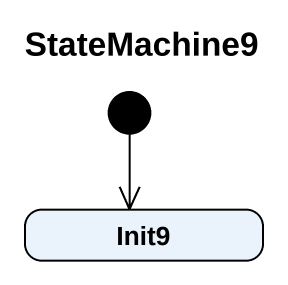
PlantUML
@startuml
title StateMachine9
hide empty description
state Init9
[*] --> Init9
@enduml
